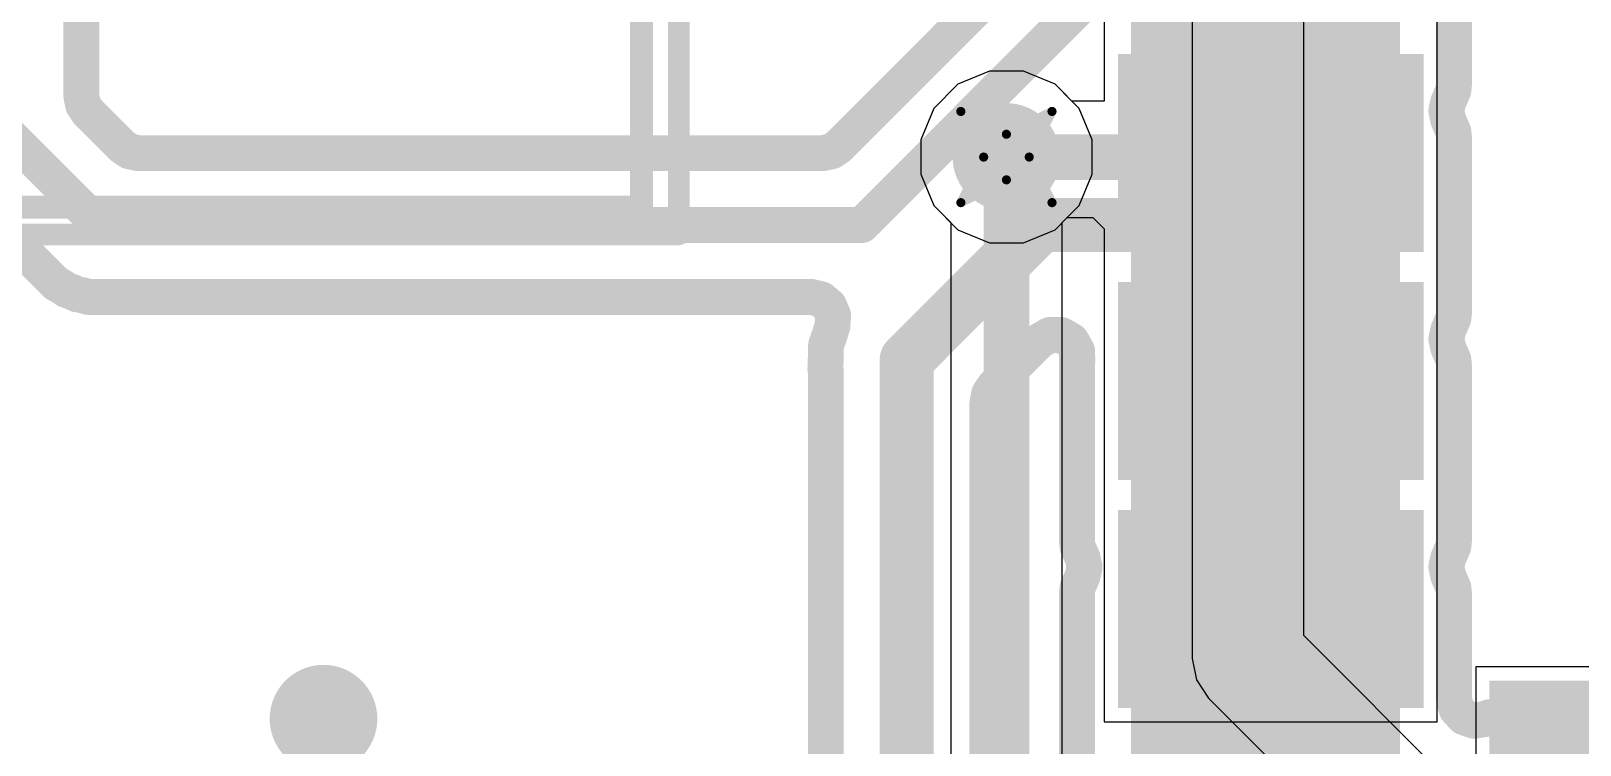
# Model space of a CAD drawing. Header units: inches. Extents: x 0 to 12.4, y -0.6 to 2.2.
# Drawn here: x 1.4329 to 1.7729, y 1.2351 to 1.3916 of the extents above; entities that cross this region are included whole.
import ezdxf

# ---------------------------------------------------------------- set-up
doc = ezdxf.new("R2010")
doc.units = ezdxf.units.IN
doc.header["$MEASUREMENT"] = 0
for name, color, linetype in [('Bottom Layer', 5, 'Continuous'), ('Dimension', 6, 'Continuous'), ('Drill Drawing', 1, 'Continuous'), ('Mechanical 4', 56, 'Continuous'), ('Top Layer', 1, 'Continuous'), ('Top Overlay', 2, 'Continuous'), ('Top Paste', 8, 'Continuous'), ('Top Solder', 216, 'Continuous'), ('Via Holes', 16, 'Continuous')]:
    doc.layers.add(name, color=color, linetype=linetype)

# ---------------------------------------------------------------- blocks, each defined once
blk = doc.blocks.new('41_SMD_UFL_M______17')
at = {"layer": 'Top Layer'}
for points in [[(-0.37401575, -0.18267715), (-0.31496065, -0.18267715), (-0.31496065, -0.21811025), (-0.37401575, -0.21811025)], [(-0.37401575, -0.23267715), (-0.31496065, -0.23267715), (-0.31496065, -0.26811025), (-0.37401575, -0.26811025)], [(-0.37401575, -0.28267715), (-0.31496065, -0.28267715), (-0.31496065, -0.31811025), (-0.37401575, -0.31811025)], [(-0.29251965, -0.37913385), (-0.29251965, -0.32007875), (-0.25708655, -0.32007875), (-0.25708655, -0.37913385)]]:
    blk.add_hatch(color=1, dxfattribs=at).paths.add_polyline_path(points)
at = {"layer": 'Top Paste'}
for points in [[(-0.37401575, -0.18267715), (-0.31496065, -0.18267715), (-0.31496065, -0.21811025), (-0.37401575, -0.21811025)], [(-0.37401575, -0.23267715), (-0.31496065, -0.23267715), (-0.31496065, -0.26811025), (-0.37401575, -0.26811025)], [(-0.37401575, -0.28267715), (-0.31496065, -0.28267715), (-0.31496065, -0.31811025), (-0.37401575, -0.31811025)], [(-0.29251965, -0.37913385), (-0.29251965, -0.32007875), (-0.25708655, -0.32007875), (-0.25708655, -0.37913385)]]:
    blk.add_hatch(color=8, dxfattribs=at).paths.add_polyline_path(points)
at = {"layer": 'Top Solder'}
for points in [[(-0.37801575, -0.17867715), (-0.31096065, -0.17867715), (-0.31096065, -0.22211025), (-0.37801575, -0.22211025)], [(-0.37801575, -0.22867715), (-0.31096065, -0.22867715), (-0.31096065, -0.27211025), (-0.37801575, -0.27211025)], [(-0.37801575, -0.27867715), (-0.31096065, -0.27867715), (-0.31096065, -0.32211025), (-0.37801575, -0.32211025)], [(-0.29651965, -0.38313385), (-0.29651965, -0.31607875), (-0.25308655, -0.31607875), (-0.25308655, -0.38313385)]]:
    blk.add_hatch(color=216, dxfattribs=at).paths.add_polyline_path(points)
at = {"layer": 'Top Overlay'}
blk.add_lwpolyline([(-0.3568425, -0.3600788, 0.005, 0.005, 0), (-0.3568425, -0.3280788, 0.005, 0.005, 0)], format="xyseb", dxfattribs=at)
blk.add_lwpolyline([(-0.3580925, -0.3280788, 0.0025, 0.0025, 1), (-0.3555925, -0.3280788, 0.0025, 0.0025, 1)], format="xyseb", close=True, dxfattribs=at)
blk = doc.blocks.new('RT1A221M0605_61')
at = {"layer": 'Top Overlay'}
for points in [[(0.1299213, -0.1299213, 0.005, 0.005, 0), (0.1299213, -0.0550787, 0.005, 0.005, 0)], [(-0.0770787, -0.1299213, 0.005, 0.005, 0), (0, -0.1299213, 0.005, 0.005, 0)], [(0, -0.1299213, 0.005, 0.005, 0), (0.1299213, -0.1299213, 0.005, 0.005, 0)]]:
    blk.add_lwpolyline(points, format="xyseb", dxfattribs=at)
for points in [[(-0.00125, -0.1299213, 0.0025, 0.0025, 1), (0.00125, -0.1299213, 0.0025, 0.0025, 1)], [(-0.00125, -0.1299213, 0.0025, 0.0025, 1), (0.00125, -0.1299213, 0.0025, 0.0025, 1)], [(0.1286713, -0.1299213, 0.0025, 0.0025, 1), (0.1311713, -0.1299213, 0.0025, 0.0025, 1)], [(0.1286713, -0.1299213, 0.0025, 0.0025, 1), (0.1311713, -0.1299213, 0.0025, 0.0025, 1)]]:
    blk.add_lwpolyline(points, format="xyseb", close=True, dxfattribs=at)

msp = doc.modelspace()

# ---------------------------------------------------------------- hatches: boundary and pattern name
at = {"layer": 'Bottom Layer'}
h = msp.add_hatch(color=5, dxfattribs=at)
edge = h.paths.add_edge_path()
edge.add_arc((1.647, 1.364), 0.011811, 0, 360)
at = {"layer": 'Dimension'}
for points in [[(1.67430525, 1.41680765), (1.73336035, 1.41680765), (1.73336035, 1.38137455), (1.67430525, 1.38137455)], [(1.67430525, 1.41680765), (1.73336035, 1.41680765), (1.73336035, 1.38137455), (1.67430525, 1.38137455)], [(1.67430525, 1.41680765), (1.73336035, 1.41680765), (1.73336035, 1.38137455), (1.67430525, 1.38137455)], [(1.67430525, 1.36680765), (1.73336035, 1.36680765), (1.73336035, 1.33137455), (1.67430525, 1.33137455)], [(1.67430525, 1.36680765), (1.73336035, 1.36680765), (1.73336035, 1.33137455), (1.67430525, 1.33137455)], [(1.67430525, 1.36680765), (1.73336035, 1.36680765), (1.73336035, 1.33137455), (1.67430525, 1.33137455)], [(1.67430525, 1.31680765), (1.73336035, 1.31680765), (1.73336035, 1.28137455), (1.67430525, 1.28137455)], [(1.67430525, 1.31680765), (1.73336035, 1.31680765), (1.73336035, 1.28137455), (1.67430525, 1.28137455)], [(1.67430525, 1.31680765), (1.73336035, 1.31680765), (1.73336035, 1.28137455), (1.67430525, 1.28137455)], [(1.67430525, 1.26680765), (1.73336035, 1.26680765), (1.73336035, 1.23137455), (1.67430525, 1.23137455)]]:
    msp.add_hatch(color=6, dxfattribs=at).paths.add_polyline_path(points)
h = msp.add_hatch(color=6, dxfattribs=at)
edge = h.paths.add_edge_path()
edge.add_arc((1.4971399, 1.2408234), 0.011811, 0, 360)
at = {"layer": 'Top Layer'}
h = msp.add_hatch(color=1, dxfattribs=at)
edge = h.paths.add_edge_path()
edge.add_arc((1.647, 1.364), 0.011811, 0, 360)
at = {"layer": 'Via Holes'}
h = msp.add_hatch(color=7, dxfattribs=at)
edge = h.paths.add_edge_path()
edge.add_arc((1.647, 1.364), 0.0059055, 0, 360)

# ---------------------------------------------------------------- linework, layer by layer
at = {"layer": 'Bottom Layer'}
for p, q in [((1.7122351, 1.259068), (1.7122351, 1.5159221)), ((1.6877649, 1.5108542), (1.6877649, 1.2540001)), ((1.6432583, 1.382811), (1.6363444, 1.3799472)), ((1.6507417, 1.382811), (1.6432583, 1.382811)), ((1.6576556, 1.3799472), (1.6507417, 1.382811)), ((1.6363444, 1.3799472), (1.6310528, 1.3746556)), ((1.6629472, 1.3746556), (1.6576556, 1.3799472)), ((1.6310528, 1.3746556), (1.628189, 1.3677417)), ((1.665811, 1.3677417), (1.6629472, 1.3746556)), ((1.628189, 1.3677417), (1.628189, 1.3602583)), ((1.665811, 1.3602583), (1.665811, 1.3677417)), ((1.628189, 1.3602583), (1.6310528, 1.3533444)), ((1.6629472, 1.3533444), (1.665811, 1.3602583)), ((1.6310528, 1.3533444), (1.6347649, 1.3496323)), ((1.6592351, 1.3496323), (1.6629472, 1.3533444)), ((1.6347649, 1.3496323), (1.6347649, 0.3180679)), ((1.6592351, 0.313), (1.6592351, 1.3496323)), ((1.747068, 1.2242351), (1.7122351, 1.259068)), ((1.6877649, 1.2540001), (1.6886962, 1.2493179)), ((1.6886962, 1.2493179), (1.6913485, 1.2453486)), ((1.6913485, 1.2453486), (1.7333486, 1.2033485))]:
    msp.add_line(p, q, dxfattribs=at)
for points in [[(1.7, 1.2540001, 0.01, 0.01, 0), (1.7, 1.5159221, 0.01, 0.01, 0)], [(1.647, 0.313, 0.01, 0.01, 0), (1.647, 1.364, 0.01, 0.01, 0)], [(1.7, 1.2540001, 0.01, 0.01, 0), (1.7420001, 1.212, 0.01, 0.01, 0)]]:
    msp.add_lwpolyline(points, format="xyseb", dxfattribs=at)
for points in [[(1.6445, 1.364, 0.005, 0.005, 1), (1.6495, 1.364, 0.005, 0.005, 1)], [(1.6975, 1.2540001, 0.005, 0.005, 1), (1.7025, 1.2540001, 0.005, 0.005, 1)], [(1.6975, 1.2540001, 0.005, 0.005, 1), (1.7025, 1.2540001, 0.005, 0.005, 1)]]:
    msp.add_lwpolyline(points, format="xyseb", close=True, dxfattribs=at)
at = {"layer": 'Dimension'}
for points in [[(1.44401, 1.3773295, 0.007874, 0.007874, 0), (1.44401, 1.4633892, 0.007874, 0.007874, 0)], [(1.7451911, 1.3796082, 0.007874, 0.007874, 0), (1.7451911, 1.4185739, 0.007874, 0.007874, 0)], [(1.6101488, 1.3662887, 0.007874, 0.007874, 0), (1.6549781, 1.411118, 0.007874, 0.007874, 0)], [(1.6152502, 1.3490911, 0.007874, 0.007874, 0), (1.6652502, 1.3990911, 0.007874, 0.007874, 0)], [(1.7450763, 1.378619, 0.007874, 0.007874, 0), (1.7451911, 1.3796082, 0.007874, 0.007874, 0)], [(1.44401, 1.3773295, 0.007874, 0.007874, 0), (1.4443816, 1.3754613, 0.007874, 0.007874, 0)], [(1.7439478, 1.376063, 0.007874, 0.007874, 0), (1.7440074, 1.3761982, 0.007874, 0.007874, 0)], [(1.7440074, 1.3761982, 0.007874, 0.007874, 0), (1.7450763, 1.378619, 0.007874, 0.007874, 0)], [(1.4443816, 1.3754613, 0.007874, 0.007874, 0), (1.4454399, 1.3738775, 0.007874, 0.007874, 0)], [(1.4454399, 1.3738775, 0.007874, 0.007874, 0), (1.4530287, 1.3662887, 0.007874, 0.007874, 0)], [(1.7435318, 1.3740911, 0.007874, 0.007874, 0), (1.7439478, 1.376063, 0.007874, 0.007874, 0)], [(1.7435318, 1.3740911, 0.007874, 0.007874, 0), (1.7439477, 1.3721193, 0.007874, 0.007874, 0)], [(1.7439477, 1.3721193, 0.007874, 0.007874, 0), (1.7450763, 1.3695632, 0.007874, 0.007874, 0)], [(1.7450763, 1.3695632, 0.007874, 0.007874, 0), (1.7451911, 1.3685739, 0.007874, 0.007874, 0)], [(1.4282423, 1.3687761, 0.007874, 0.007874, 0), (1.4479273, 1.3490911, 0.007874, 0.007874, 0)], [(1.4530287, 1.3662887, 0.007874, 0.007874, 0), (1.4546124, 1.3652304, 0.007874, 0.007874, 0)], [(1.608565, 1.3652304, 0.007874, 0.007874, 0), (1.6101488, 1.3662887, 0.007874, 0.007874, 0)], [(1.7451911, 1.3296082, 0.007874, 0.007874, 0), (1.7451911, 1.3685739, 0.007874, 0.007874, 0)], [(1.4546124, 1.3652304, 0.007874, 0.007874, 0), (1.4564807, 1.3648588, 0.007874, 0.007874, 0)], [(1.4564807, 1.3648588, 0.007874, 0.007874, 0), (1.6066968, 1.3648588, 0.007874, 0.007874, 0)], [(1.6066968, 1.3648588, 0.007874, 0.007874, 0), (1.608565, 1.3652304, 0.007874, 0.007874, 0)], [(1.4162154, 1.3585041, 0.007874, 0.007874, 0), (1.4376553, 1.3370642, 0.007874, 0.007874, 0)], [(1.4479273, 1.3490911, 0.007874, 0.007874, 0), (1.6152502, 1.3490911, 0.007874, 0.007874, 0)], [(1.6250927, 1.3195635, 0.011811, 0.011811, 0), (1.6546202, 1.3490911, 0.011811, 0.011811, 0)], [(1.6546202, 1.3490911, 0.011811, 0.011811, 0), (1.7038328, 1.3490911, 0.011811, 0.011811, 0)], [(1.4376553, 1.3370642, 0.007874, 0.007874, 0), (1.4376554, 1.3370641, 0.007874, 0.007874, 0)], [(1.4376554, 1.3370641, 0.007874, 0.007874, 0), (1.4385438, 1.3361757, 0.007874, 0.007874, 0)], [(1.4385438, 1.3361757, 0.007874, 0.007874, 0), (1.4388861, 1.3360013, 0.007874, 0.007874, 0)], [(1.4388861, 1.3360013, 0.007874, 0.007874, 0), (1.4393209, 1.3357798, 0.007874, 0.007874, 0)], [(1.4393209, 1.3357798, 0.007874, 0.007874, 0), (1.4399738, 1.3353797, 0.007874, 0.007874, 0)], [(1.4399738, 1.3353797, 0.007874, 0.007874, 0), (1.4406797, 1.3348669, 0.007874, 0.007874, 0)], [(1.4406797, 1.3348669, 0.007874, 0.007874, 0), (1.4415093, 1.3345973, 0.007874, 0.007874, 0)], [(1.4415093, 1.3345973, 0.007874, 0.007874, 0), (1.4422167, 1.3343043, 0.007874, 0.007874, 0)], [(1.4422167, 1.3343043, 0.007874, 0.007874, 0), (1.4429941, 1.3339082, 0.007874, 0.007874, 0)], [(1.4429941, 1.3339082, 0.007874, 0.007874, 0), (1.4438555, 1.3337718, 0.007874, 0.007874, 0)], [(1.4438555, 1.3337718, 0.007874, 0.007874, 0), (1.4446006, 1.3335929, 0.007874, 0.007874, 0)], [(1.4446006, 1.3335929, 0.007874, 0.007874, 0), (1.44543, 1.3333234, 0.007874, 0.007874, 0)], [(1.44543, 1.3333234, 0.007874, 0.007874, 0), (1.4466864, 1.3333234, 0.007874, 0.007874, 0)], [(1.4466864, 1.3333234, 0.007874, 0.007874, 0), (1.4504247, 1.3333234, 0.007874, 0.007874, 0)], [(1.4504247, 1.3333234, 0.007874, 0.007874, 0), (1.6041614, 1.3333234, 0.007874, 0.007874, 0)], [(1.6041614, 1.3333234, 0.007874, 0.007874, 0), (1.6063615, 1.3327995, 0.007874, 0.007874, 0)], [(1.6063615, 1.3327995, 0.007874, 0.007874, 0), (1.6080894, 1.3313404, 0.007874, 0.007874, 0)], [(1.6080894, 1.3313404, 0.007874, 0.007874, 0), (1.6089743, 1.3292592, 0.007874, 0.007874, 0)], [(1.6088264, 1.3270024, 0.007874, 0.007874, 0), (1.6089743, 1.3292592, 0.007874, 0.007874, 0)], [(1.7445142, 1.3273459, 0.007874, 0.007874, 0), (1.7450763, 1.328619, 0.007874, 0.007874, 0)], [(1.7450763, 1.328619, 0.007874, 0.007874, 0), (1.7451911, 1.3296082, 0.007874, 0.007874, 0)], [(1.6082118, 1.3250215, 0.007874, 0.007874, 0), (1.6082687, 1.3251947, 0.007874, 0.007874, 0)], [(1.6082687, 1.3251947, 0.007874, 0.007874, 0), (1.6088264, 1.3270024, 0.007874, 0.007874, 0)], [(1.7435318, 1.3240911, 0.007874, 0.007874, 0), (1.7439478, 1.326063, 0.007874, 0.007874, 0)], [(1.7439478, 1.326063, 0.007874, 0.007874, 0), (1.7445142, 1.3273459, 0.007874, 0.007874, 0)], [(1.6073565, 1.3222369, 0.007874, 0.007874, 0), (1.6074561, 1.3225602, 0.007874, 0.007874, 0)], [(1.6073565, 1.3218712, 0.007874, 0.007874, 0), (1.6073565, 1.3222369, 0.007874, 0.007874, 0)], [(1.6073565, 1.3199863, 0.007874, 0.007874, 0), (1.6073565, 1.3218712, 0.007874, 0.007874, 0)], [(1.6074561, 1.3225602, 0.007874, 0.007874, 0), (1.6074688, 1.3228982, 0.007874, 0.007874, 0)], [(1.6074688, 1.3228982, 0.007874, 0.007874, 0), (1.6077177, 1.3236094, 0.007874, 0.007874, 0)], [(1.6077177, 1.3236094, 0.007874, 0.007874, 0), (1.6082118, 1.3250215, 0.007874, 0.007874, 0)], [(1.6491859, 1.318574, 0.007874, 0.007874, 0), (1.6543246, 1.3237128, 0.007874, 0.007874, 0)], [(1.6543246, 1.3237128, 0.007874, 0.007874, 0), (1.6565167, 1.3249772, 0.007874, 0.007874, 0)], [(1.6565167, 1.3249772, 0.007874, 0.007874, 0), (1.6590472, 1.3249744, 0.007874, 0.007874, 0)], [(1.6590472, 1.3249744, 0.007874, 0.007874, 0), (1.6612364, 1.323705, 0.007874, 0.007874, 0)], [(1.6612364, 1.323705, 0.007874, 0.007874, 0), (1.6624959, 1.3215101, 0.007874, 0.007874, 0)], [(1.7435318, 1.3240911, 0.007874, 0.007874, 0), (1.7439477, 1.3221193, 0.007874, 0.007874, 0)], [(1.7439477, 1.3221193, 0.007874, 0.007874, 0), (1.7450763, 1.3195632, 0.007874, 0.007874, 0)], [(1.6072826, 1.3179211, 0.007874, 0.007874, 0), (1.607353, 1.3198037, 0.007874, 0.007874, 0)], [(1.607353, 1.3198037, 0.007874, 0.007874, 0), (1.6073565, 1.3199863, 0.007874, 0.007874, 0)], [(1.6250927, 1.1423982, 0.011811, 0.011811, 0), (1.6250927, 1.3195635, 0.011811, 0.011811, 0)], [(1.6442588, 1.3136468, 0.007874, 0.007874, 0), (1.6491859, 1.318574, 0.007874, 0.007874, 0)], [(1.6624746, 1.318574, 0.007874, 0.007874, 0), (1.6624907, 1.3187132, 0.007874, 0.007874, 0)], [(1.6624746, 1.3184333, 0.007874, 0.007874, 0), (1.6624746, 1.318574, 0.007874, 0.007874, 0)], [(1.6624746, 1.2797492, 0.007874, 0.007874, 0), (1.6624746, 1.3184333, 0.007874, 0.007874, 0)], [(1.6624894, 1.3195748, 0.007874, 0.007874, 0), (1.6624959, 1.3215101, 0.007874, 0.007874, 0)], [(1.6624894, 1.3195748, 0.007874, 0.007874, 0), (1.6625893, 1.3195632, 0.007874, 0.007874, 0)], [(1.6624907, 1.3187137, 0.007874, 0.007874, 0), (1.6625893, 1.3195632, 0.007874, 0.007874, 0)], [(1.6624907, 1.3187132, 0.007874, 0.007874, 0), (1.6624907, 1.3187137, 0.007874, 0.007874, 0)], [(1.7450763, 1.3195632, 0.007874, 0.007874, 0), (1.7451911, 1.3185739, 0.007874, 0.007874, 0)], [(1.7451911, 1.2796082, 0.007874, 0.007874, 0), (1.7451911, 1.3185739, 0.007874, 0.007874, 0)], [(1.6072689, 1.3175553, 0.007874, 0.007874, 0), (1.6072826, 1.3179209, 0.007874, 0.007874, 0)], [(1.6072689, 1.3175553, 0.007874, 0.007874, 0), (1.6073396, 1.3172914, 0.007874, 0.007874, 0)], [(1.6072826, 1.3179209, 0.007874, 0.007874, 0), (1.6072826, 1.3179211, 0.007874, 0.007874, 0)], [(1.6073396, 1.3172914, 0.007874, 0.007874, 0), (1.6073565, 1.316991, 0.007874, 0.007874, 0)], [(1.6073565, 1.1436683, 0.007874, 0.007874, 0), (1.6073565, 1.316991, 0.007874, 0.007874, 0)], [(1.6428289, 1.3101948, 0.007874, 0.007874, 0), (1.6432005, 1.312063, 0.007874, 0.007874, 0)], [(1.6432005, 1.312063, 0.007874, 0.007874, 0), (1.6442588, 1.3136468, 0.007874, 0.007874, 0)], [(1.6428289, 1.1517669, 0.007874, 0.007874, 0), (1.6428289, 1.3101948, 0.007874, 0.007874, 0)], [(1.6624746, 1.2797485, 0.007874, 0.007874, 0), (1.6624746, 1.2797492, 0.007874, 0.007874, 0)], [(1.6624746, 1.2796083, 0.007874, 0.007874, 0), (1.6624746, 1.2797485, 0.007874, 0.007874, 0)], [(1.6624746, 1.2796083, 0.007874, 0.007874, 0), (1.6624908, 1.2794686, 0.007874, 0.007874, 0)], [(1.6624908, 1.2794682, 0.007874, 0.007874, 0), (1.6624908, 1.2794686, 0.007874, 0.007874, 0)], [(1.6624908, 1.2794682, 0.007874, 0.007874, 0), (1.6625042, 1.2793525, 0.007874, 0.007874, 0)], [(1.6625042, 1.2793525, 0.007874, 0.007874, 0), (1.6625893, 1.278619, 0.007874, 0.007874, 0)], [(1.6625893, 1.278619, 0.007874, 0.007874, 0), (1.6627376, 1.2782832, 0.007874, 0.007874, 0)], [(1.6627376, 1.2782831, 0.007874, 0.007874, 0), (1.6627376, 1.2782832, 0.007874, 0.007874, 0)], [(1.6627376, 1.2782831, 0.007874, 0.007874, 0), (1.6637179, 1.276063, 0.007874, 0.007874, 0)], [(1.7439478, 1.276063, 0.007874, 0.007874, 0), (1.7450763, 1.278619, 0.007874, 0.007874, 0)], [(1.7450763, 1.278619, 0.007874, 0.007874, 0), (1.7451911, 1.2796082, 0.007874, 0.007874, 0)], [(1.6637179, 1.276063, 0.007874, 0.007874, 0), (1.6641339, 1.2740911, 0.007874, 0.007874, 0)], [(1.7435318, 1.2740911, 0.007874, 0.007874, 0), (1.7439478, 1.276063, 0.007874, 0.007874, 0)], [(1.6627376, 1.2698991, 0.007874, 0.007874, 0), (1.6637179, 1.2721192, 0.007874, 0.007874, 0)], [(1.6637179, 1.2721192, 0.007874, 0.007874, 0), (1.6641339, 1.2740911, 0.007874, 0.007874, 0)], [(1.7435318, 1.2740911, 0.007874, 0.007874, 0), (1.7439477, 1.2721193, 0.007874, 0.007874, 0)], [(1.7439477, 1.2721193, 0.007874, 0.007874, 0), (1.7450763, 1.2695632, 0.007874, 0.007874, 0)], [(1.6624746, 1.268574, 0.007874, 0.007874, 0), (1.6624907, 1.2687132, 0.007874, 0.007874, 0)], [(1.6624746, 1.2684333, 0.007874, 0.007874, 0), (1.6624746, 1.268574, 0.007874, 0.007874, 0)], [(1.6624746, 1.2297492, 0.007874, 0.007874, 0), (1.6624746, 1.2684333, 0.007874, 0.007874, 0)], [(1.6624907, 1.2687137, 0.007874, 0.007874, 0), (1.662547, 1.2691985, 0.007874, 0.007874, 0)], [(1.6624907, 1.2687132, 0.007874, 0.007874, 0), (1.6624907, 1.2687137, 0.007874, 0.007874, 0)], [(1.662547, 1.2691985, 0.007874, 0.007874, 0), (1.6625893, 1.2695632, 0.007874, 0.007874, 0)], [(1.6625893, 1.2695632, 0.007874, 0.007874, 0), (1.6627375, 1.2698988, 0.007874, 0.007874, 0)], [(1.6627375, 1.2698988, 0.007874, 0.007874, 0), (1.6627376, 1.2698991, 0.007874, 0.007874, 0)], [(1.7450763, 1.2695632, 0.007874, 0.007874, 0), (1.7451911, 1.2685739, 0.007874, 0.007874, 0)], [(1.7451911, 1.2684333, 0.007874, 0.007874, 0), (1.7451911, 1.2685739, 0.007874, 0.007874, 0)], [(1.7451911, 1.2684331, 0.007874, 0.007874, 0), (1.7451911, 1.2684333, 0.007874, 0.007874, 0)], [(1.7451911, 1.2452329, 0.007874, 0.007874, 0), (1.7451911, 1.2684331, 0.007874, 0.007874, 0)], [(1.7451911, 1.2452329, 0.007874, 0.007874, 0), (1.7457809, 1.2429068, 0.007874, 0.007874, 0)], [(1.7457809, 1.2429068, 0.007874, 0.007874, 0), (1.7474078, 1.2411427, 0.007874, 0.007874, 0)], [(1.7474078, 1.2411427, 0.007874, 0.007874, 0), (1.7496787, 1.240367, 0.007874, 0.007874, 0)], [(1.7496787, 1.240367, 0.007874, 0.007874, 0), (1.7520448, 1.240767, 0.007874, 0.007874, 0)], [(1.7520448, 1.240767, 0.007874, 0.007874, 0), (1.752513, 1.2409737, 0.007874, 0.007874, 0)], [(1.752513, 1.2409737, 0.007874, 0.007874, 0), (1.7525131, 1.2409738, 0.007874, 0.007874, 0)], [(1.7525131, 1.2409738, 0.007874, 0.007874, 0), (1.7528489, 1.241122, 0.007874, 0.007874, 0)], [(1.7528489, 1.241122, 0.007874, 0.007874, 0), (1.7532137, 1.2411643, 0.007874, 0.007874, 0)], [(1.7532137, 1.2411643, 0.007874, 0.007874, 0), (1.7532138, 1.2411643, 0.007874, 0.007874, 0)], [(1.7532138, 1.2411643, 0.007874, 0.007874, 0), (1.7536981, 1.2412205, 0.007874, 0.007874, 0)], [(1.7536981, 1.2412205, 0.007874, 0.007874, 0), (1.7536985, 1.2412206, 0.007874, 0.007874, 0)], [(1.7536985, 1.2412206, 0.007874, 0.007874, 0), (1.7538382, 1.2412367, 0.007874, 0.007874, 0)], [(1.7538382, 1.2412367, 0.007874, 0.007874, 0), (1.7539783, 1.2412368, 0.007874, 0.007874, 0)], [(1.7539783, 1.2412368, 0.007874, 0.007874, 0), (1.7539791, 1.2412368, 0.007874, 0.007874, 0)], [(1.7539791, 1.2412368, 0.007874, 0.007874, 0), (1.7926631, 1.2412368, 0.007874, 0.007874, 0)]]:
    msp.add_lwpolyline(points, format="xyseb", dxfattribs=at)
for points in [[(1.7432226, 1.3796082, 0.003937, 0.003937, 1), (1.7471596, 1.3796082, 0.003937, 0.003937, 1)], [(1.7432226, 1.3796082, 0.003937, 0.003937, 1), (1.7471596, 1.3796082, 0.003937, 0.003937, 1)], [(1.4420415, 1.3773295, 0.003937, 0.003937, 1), (1.4459785, 1.3773295, 0.003937, 0.003937, 1)], [(1.4420415, 1.3773295, 0.003937, 0.003937, 1), (1.4459785, 1.3773295, 0.003937, 0.003937, 1)], [(1.7420389, 1.3761982, 0.003937, 0.003937, 1), (1.7459759, 1.3761982, 0.003937, 0.003937, 1)], [(1.7420389, 1.3761982, 0.003937, 0.003937, 1), (1.7459759, 1.3761982, 0.003937, 0.003937, 1)], [(1.7431078, 1.378619, 0.003937, 0.003937, 1), (1.7470448, 1.378619, 0.003937, 0.003937, 1)], [(1.7431078, 1.378619, 0.003937, 0.003937, 1), (1.7470448, 1.378619, 0.003937, 0.003937, 1)], [(1.4424131, 1.3754613, 0.003937, 0.003937, 1), (1.4463501, 1.3754613, 0.003937, 0.003937, 1)], [(1.4424131, 1.3754613, 0.003937, 0.003937, 1), (1.4463501, 1.3754613, 0.003937, 0.003937, 1)], [(1.4434714, 1.3738775, 0.003937, 0.003937, 1), (1.4474084, 1.3738775, 0.003937, 0.003937, 1)], [(1.4434714, 1.3738775, 0.003937, 0.003937, 1), (1.4474084, 1.3738775, 0.003937, 0.003937, 1)], [(1.7415633, 1.3740911, 0.003937, 0.003937, 1), (1.7455003, 1.3740911, 0.003937, 0.003937, 1)], [(1.7415633, 1.3740911, 0.003937, 0.003937, 1), (1.7455003, 1.3740911, 0.003937, 0.003937, 1)], [(1.7419793, 1.376063, 0.003937, 0.003937, 1), (1.7459163, 1.376063, 0.003937, 0.003937, 1)], [(1.7419793, 1.376063, 0.003937, 0.003937, 1), (1.7459163, 1.376063, 0.003937, 0.003937, 1)], [(1.7419792, 1.3721193, 0.003937, 0.003937, 1), (1.7459162, 1.3721193, 0.003937, 0.003937, 1)], [(1.7419792, 1.3721193, 0.003937, 0.003937, 1), (1.7459162, 1.3721193, 0.003937, 0.003937, 1)], [(1.7431078, 1.3695632, 0.003937, 0.003937, 1), (1.7470448, 1.3695632, 0.003937, 0.003937, 1)], [(1.7431078, 1.3695632, 0.003937, 0.003937, 1), (1.7470448, 1.3695632, 0.003937, 0.003937, 1)], [(1.4510602, 1.3662887, 0.003937, 0.003937, 1), (1.4549972, 1.3662887, 0.003937, 0.003937, 1)], [(1.4510602, 1.3662887, 0.003937, 0.003937, 1), (1.4549972, 1.3662887, 0.003937, 0.003937, 1)], [(1.6081803, 1.3662887, 0.003937, 0.003937, 1), (1.6121173, 1.3662887, 0.003937, 0.003937, 1)], [(1.6081803, 1.3662887, 0.003937, 0.003937, 1), (1.6121173, 1.3662887, 0.003937, 0.003937, 1)], [(1.7432226, 1.3685739, 0.003937, 0.003937, 1), (1.7471596, 1.3685739, 0.003937, 0.003937, 1)], [(1.7432226, 1.3685739, 0.003937, 0.003937, 1), (1.7471596, 1.3685739, 0.003937, 0.003937, 1)], [(1.4526439, 1.3652304, 0.003937, 0.003937, 1), (1.4565809, 1.3652304, 0.003937, 0.003937, 1)], [(1.4526439, 1.3652304, 0.003937, 0.003937, 1), (1.4565809, 1.3652304, 0.003937, 0.003937, 1)], [(1.4545122, 1.3648588, 0.003937, 0.003937, 1), (1.4584492, 1.3648588, 0.003937, 0.003937, 1)], [(1.4545122, 1.3648588, 0.003937, 0.003937, 1), (1.4584492, 1.3648588, 0.003937, 0.003937, 1)], [(1.6047283, 1.3648588, 0.003937, 0.003937, 1), (1.6086653, 1.3648588, 0.003937, 0.003937, 1)], [(1.6047283, 1.3648588, 0.003937, 0.003937, 1), (1.6086653, 1.3648588, 0.003937, 0.003937, 1)], [(1.6065965, 1.3652304, 0.003937, 0.003937, 1), (1.6105335, 1.3652304, 0.003937, 0.003937, 1)], [(1.6065965, 1.3652304, 0.003937, 0.003937, 1), (1.6105335, 1.3652304, 0.003937, 0.003937, 1)], [(1.4459588, 1.3490911, 0.003937, 0.003937, 1), (1.4498958, 1.3490911, 0.003937, 0.003937, 1)], [(1.4459588, 1.3490911, 0.003937, 0.003937, 1), (1.4498958, 1.3490911, 0.003937, 0.003937, 1)], [(1.6132817, 1.3490911, 0.003937, 0.003937, 1), (1.6172187, 1.3490911, 0.003937, 0.003937, 1)], [(1.6132817, 1.3490911, 0.003937, 0.003937, 1), (1.6172187, 1.3490911, 0.003937, 0.003937, 1)], [(1.6516675, 1.3490911, 0.0059055, 0.0059055, 1), (1.6575729, 1.3490911, 0.0059055, 0.0059055, 1)], [(1.6516675, 1.3490911, 0.0059055, 0.0059055, 1), (1.6575729, 1.3490911, 0.0059055, 0.0059055, 1)], [(1.7008801, 1.3490911, 0.0059055, 0.0059055, 1), (1.7067855, 1.3490911, 0.0059055, 0.0059055, 1)], [(1.4356868, 1.3370642, 0.003937, 0.003937, 1), (1.4396238, 1.3370642, 0.003937, 0.003937, 1)], [(1.4356868, 1.3370642, 0.003937, 0.003937, 1), (1.4396238, 1.3370642, 0.003937, 0.003937, 1)], [(1.4356869, 1.3370641, 0.003937, 0.003937, 1), (1.4396239, 1.3370641, 0.003937, 0.003937, 1)], [(1.4356869, 1.3370641, 0.003937, 0.003937, 1), (1.4396239, 1.3370641, 0.003937, 0.003937, 1)], [(1.4365753, 1.3361757, 0.003937, 0.003937, 1), (1.4405123, 1.3361757, 0.003937, 0.003937, 1)], [(1.4365753, 1.3361757, 0.003937, 0.003937, 1), (1.4405123, 1.3361757, 0.003937, 0.003937, 1)], [(1.4369176, 1.3360013, 0.003937, 0.003937, 1), (1.4408546, 1.3360013, 0.003937, 0.003937, 1)], [(1.4369176, 1.3360013, 0.003937, 0.003937, 1), (1.4408546, 1.3360013, 0.003937, 0.003937, 1)], [(1.4373524, 1.3357798, 0.003937, 0.003937, 1), (1.4412894, 1.3357798, 0.003937, 0.003937, 1)], [(1.4373524, 1.3357798, 0.003937, 0.003937, 1), (1.4412894, 1.3357798, 0.003937, 0.003937, 1)], [(1.4380053, 1.3353797, 0.003937, 0.003937, 1), (1.4419423, 1.3353797, 0.003937, 0.003937, 1)], [(1.4380053, 1.3353797, 0.003937, 0.003937, 1), (1.4419423, 1.3353797, 0.003937, 0.003937, 1)], [(1.4387112, 1.3348669, 0.003937, 0.003937, 1), (1.4426482, 1.3348669, 0.003937, 0.003937, 1)], [(1.4387112, 1.3348669, 0.003937, 0.003937, 1), (1.4426482, 1.3348669, 0.003937, 0.003937, 1)], [(1.4395408, 1.3345973, 0.003937, 0.003937, 1), (1.4434778, 1.3345973, 0.003937, 0.003937, 1)], [(1.4395408, 1.3345973, 0.003937, 0.003937, 1), (1.4434778, 1.3345973, 0.003937, 0.003937, 1)], [(1.4402482, 1.3343043, 0.003937, 0.003937, 1), (1.4441852, 1.3343043, 0.003937, 0.003937, 1)], [(1.4402482, 1.3343043, 0.003937, 0.003937, 1), (1.4441852, 1.3343043, 0.003937, 0.003937, 1)], [(1.4410256, 1.3339082, 0.003937, 0.003937, 1), (1.4449626, 1.3339082, 0.003937, 0.003937, 1)], [(1.4410256, 1.3339082, 0.003937, 0.003937, 1), (1.4449626, 1.3339082, 0.003937, 0.003937, 1)], [(1.441887, 1.3337718, 0.003937, 0.003937, 1), (1.445824, 1.3337718, 0.003937, 0.003937, 1)], [(1.441887, 1.3337718, 0.003937, 0.003937, 1), (1.445824, 1.3337718, 0.003937, 0.003937, 1)], [(1.4426321, 1.3335929, 0.003937, 0.003937, 1), (1.4465691, 1.3335929, 0.003937, 0.003937, 1)], [(1.4426321, 1.3335929, 0.003937, 0.003937, 1), (1.4465691, 1.3335929, 0.003937, 0.003937, 1)], [(1.4434615, 1.3333234, 0.003937, 0.003937, 1), (1.4473985, 1.3333234, 0.003937, 0.003937, 1)], [(1.4434615, 1.3333234, 0.003937, 0.003937, 1), (1.4473985, 1.3333234, 0.003937, 0.003937, 1)], [(1.4447179, 1.3333234, 0.003937, 0.003937, 1), (1.4486549, 1.3333234, 0.003937, 0.003937, 1)], [(1.4447179, 1.3333234, 0.003937, 0.003937, 1), (1.4486549, 1.3333234, 0.003937, 0.003937, 1)], [(1.4484562, 1.3333234, 0.003937, 0.003937, 1), (1.4523932, 1.3333234, 0.003937, 0.003937, 1)], [(1.4484562, 1.3333234, 0.003937, 0.003937, 1), (1.4523932, 1.3333234, 0.003937, 0.003937, 1)], [(1.6021929, 1.3333234, 0.003937, 0.003937, 1), (1.6061299, 1.3333234, 0.003937, 0.003937, 1)], [(1.6021929, 1.3333234, 0.003937, 0.003937, 1), (1.6061299, 1.3333234, 0.003937, 0.003937, 1)], [(1.604393, 1.3327995, 0.003937, 0.003937, 1), (1.60833, 1.3327995, 0.003937, 0.003937, 1)], [(1.604393, 1.3327995, 0.003937, 0.003937, 1), (1.60833, 1.3327995, 0.003937, 0.003937, 1)], [(1.6061209, 1.3313404, 0.003937, 0.003937, 1), (1.6100579, 1.3313404, 0.003937, 0.003937, 1)], [(1.6061209, 1.3313404, 0.003937, 0.003937, 1), (1.6100579, 1.3313404, 0.003937, 0.003937, 1)], [(1.6070058, 1.3292592, 0.003937, 0.003937, 1), (1.6109428, 1.3292592, 0.003937, 0.003937, 1)], [(1.6070058, 1.3292592, 0.003937, 0.003937, 1), (1.6109428, 1.3292592, 0.003937, 0.003937, 1)], [(1.7431078, 1.328619, 0.003937, 0.003937, 1), (1.7470448, 1.328619, 0.003937, 0.003937, 1)], [(1.7431078, 1.328619, 0.003937, 0.003937, 1), (1.7470448, 1.328619, 0.003937, 0.003937, 1)], [(1.7432226, 1.3296082, 0.003937, 0.003937, 1), (1.7471596, 1.3296082, 0.003937, 0.003937, 1)], [(1.7432226, 1.3296082, 0.003937, 0.003937, 1), (1.7471596, 1.3296082, 0.003937, 0.003937, 1)], [(1.6063002, 1.3251947, 0.003937, 0.003937, 1), (1.6102372, 1.3251947, 0.003937, 0.003937, 1)], [(1.6063002, 1.3251947, 0.003937, 0.003937, 1), (1.6102372, 1.3251947, 0.003937, 0.003937, 1)], [(1.6068579, 1.3270024, 0.003937, 0.003937, 1), (1.6107949, 1.3270024, 0.003937, 0.003937, 1)], [(1.6068579, 1.3270024, 0.003937, 0.003937, 1), (1.6107949, 1.3270024, 0.003937, 0.003937, 1)], [(1.7419793, 1.326063, 0.003937, 0.003937, 1), (1.7459163, 1.326063, 0.003937, 0.003937, 1)], [(1.7419793, 1.326063, 0.003937, 0.003937, 1), (1.7459163, 1.326063, 0.003937, 0.003937, 1)], [(1.7425457, 1.3273459, 0.003937, 0.003937, 1), (1.7464827, 1.3273459, 0.003937, 0.003937, 1)], [(1.7425457, 1.3273459, 0.003937, 0.003937, 1), (1.7464827, 1.3273459, 0.003937, 0.003937, 1)], [(1.605388, 1.3222369, 0.003937, 0.003937, 1), (1.609325, 1.3222369, 0.003937, 0.003937, 1)], [(1.605388, 1.3222369, 0.003937, 0.003937, 1), (1.609325, 1.3222369, 0.003937, 0.003937, 1)], [(1.605388, 1.3218712, 0.003937, 0.003937, 1), (1.609325, 1.3218712, 0.003937, 0.003937, 1)], [(1.605388, 1.3218712, 0.003937, 0.003937, 1), (1.609325, 1.3218712, 0.003937, 0.003937, 1)], [(1.6054876, 1.3225602, 0.003937, 0.003937, 1), (1.6094246, 1.3225602, 0.003937, 0.003937, 1)], [(1.6054876, 1.3225602, 0.003937, 0.003937, 1), (1.6094246, 1.3225602, 0.003937, 0.003937, 1)], [(1.6055003, 1.3228982, 0.003937, 0.003937, 1), (1.6094373, 1.3228982, 0.003937, 0.003937, 1)], [(1.6055003, 1.3228982, 0.003937, 0.003937, 1), (1.6094373, 1.3228982, 0.003937, 0.003937, 1)], [(1.6057492, 1.3236094, 0.003937, 0.003937, 1), (1.6096862, 1.3236094, 0.003937, 0.003937, 1)], [(1.6057492, 1.3236094, 0.003937, 0.003937, 1), (1.6096862, 1.3236094, 0.003937, 0.003937, 1)], [(1.6062433, 1.3250215, 0.003937, 0.003937, 1), (1.6101803, 1.3250215, 0.003937, 0.003937, 1)], [(1.6062433, 1.3250215, 0.003937, 0.003937, 1), (1.6101803, 1.3250215, 0.003937, 0.003937, 1)], [(1.6523561, 1.3237128, 0.003937, 0.003937, 1), (1.6562931, 1.3237128, 0.003937, 0.003937, 1)], [(1.6523561, 1.3237128, 0.003937, 0.003937, 1), (1.6562931, 1.3237128, 0.003937, 0.003937, 1)], [(1.6545482, 1.3249772, 0.003937, 0.003937, 1), (1.6584852, 1.3249772, 0.003937, 0.003937, 1)], [(1.6545482, 1.3249772, 0.003937, 0.003937, 1), (1.6584852, 1.3249772, 0.003937, 0.003937, 1)], [(1.6570787, 1.3249744, 0.003937, 0.003937, 1), (1.6610157, 1.3249744, 0.003937, 0.003937, 1)], [(1.6570787, 1.3249744, 0.003937, 0.003937, 1), (1.6610157, 1.3249744, 0.003937, 0.003937, 1)], [(1.6592679, 1.323705, 0.003937, 0.003937, 1), (1.6632049, 1.323705, 0.003937, 0.003937, 1)], [(1.6592679, 1.323705, 0.003937, 0.003937, 1), (1.6632049, 1.323705, 0.003937, 0.003937, 1)], [(1.7415633, 1.3240911, 0.003937, 0.003937, 1), (1.7455003, 1.3240911, 0.003937, 0.003937, 1)], [(1.7415633, 1.3240911, 0.003937, 0.003937, 1), (1.7455003, 1.3240911, 0.003937, 0.003937, 1)], [(1.7419792, 1.3221193, 0.003937, 0.003937, 1), (1.7459162, 1.3221193, 0.003937, 0.003937, 1)], [(1.7419792, 1.3221193, 0.003937, 0.003937, 1), (1.7459162, 1.3221193, 0.003937, 0.003937, 1)], [(1.6053845, 1.3198037, 0.003937, 0.003937, 1), (1.6093215, 1.3198037, 0.003937, 0.003937, 1)], [(1.6053845, 1.3198037, 0.003937, 0.003937, 1), (1.6093215, 1.3198037, 0.003937, 0.003937, 1)], [(1.605388, 1.3199863, 0.003937, 0.003937, 1), (1.609325, 1.3199863, 0.003937, 0.003937, 1)], [(1.605388, 1.3199863, 0.003937, 0.003937, 1), (1.609325, 1.3199863, 0.003937, 0.003937, 1)], [(1.62214, 1.3195635, 0.0059055, 0.0059055, 1), (1.6280454, 1.3195635, 0.0059055, 0.0059055, 1)], [(1.62214, 1.3195635, 0.0059055, 0.0059055, 1), (1.6280454, 1.3195635, 0.0059055, 0.0059055, 1)], [(1.6472174, 1.318574, 0.003937, 0.003937, 1), (1.6511544, 1.318574, 0.003937, 0.003937, 1)], [(1.6472174, 1.318574, 0.003937, 0.003937, 1), (1.6511544, 1.318574, 0.003937, 0.003937, 1)], [(1.6605061, 1.318574, 0.003937, 0.003937, 1), (1.6644431, 1.318574, 0.003937, 0.003937, 1)], [(1.6605061, 1.318574, 0.003937, 0.003937, 1), (1.6644431, 1.318574, 0.003937, 0.003937, 1)], [(1.6605061, 1.3184333, 0.003937, 0.003937, 1), (1.6644431, 1.3184333, 0.003937, 0.003937, 1)], [(1.6605061, 1.3184333, 0.003937, 0.003937, 1), (1.6644431, 1.3184333, 0.003937, 0.003937, 1)], [(1.6605209, 1.3195748, 0.003937, 0.003937, 1), (1.6644579, 1.3195748, 0.003937, 0.003937, 1)], [(1.6605209, 1.3195748, 0.003937, 0.003937, 1), (1.6644579, 1.3195748, 0.003937, 0.003937, 1)], [(1.6605222, 1.3187137, 0.003937, 0.003937, 1), (1.6644592, 1.3187137, 0.003937, 0.003937, 1)], [(1.6605222, 1.3187137, 0.003937, 0.003937, 1), (1.6644592, 1.3187137, 0.003937, 0.003937, 1)], [(1.6605222, 1.3187132, 0.003937, 0.003937, 1), (1.6644592, 1.3187132, 0.003937, 0.003937, 1)], [(1.6605222, 1.3187132, 0.003937, 0.003937, 1), (1.6644592, 1.3187132, 0.003937, 0.003937, 1)], [(1.6605274, 1.3215101, 0.003937, 0.003937, 1), (1.6644644, 1.3215101, 0.003937, 0.003937, 1)], [(1.6605274, 1.3215101, 0.003937, 0.003937, 1), (1.6644644, 1.3215101, 0.003937, 0.003937, 1)], [(1.6606208, 1.3195632, 0.003937, 0.003937, 1), (1.6645578, 1.3195632, 0.003937, 0.003937, 1)], [(1.6606208, 1.3195632, 0.003937, 0.003937, 1), (1.6645578, 1.3195632, 0.003937, 0.003937, 1)], [(1.7431078, 1.3195632, 0.003937, 0.003937, 1), (1.7470448, 1.3195632, 0.003937, 0.003937, 1)], [(1.7431078, 1.3195632, 0.003937, 0.003937, 1), (1.7470448, 1.3195632, 0.003937, 0.003937, 1)], [(1.7432226, 1.3185739, 0.003937, 0.003937, 1), (1.7471596, 1.3185739, 0.003937, 0.003937, 1)], [(1.7432226, 1.3185739, 0.003937, 0.003937, 1), (1.7471596, 1.3185739, 0.003937, 0.003937, 1)], [(1.6053004, 1.3175553, 0.003937, 0.003937, 1), (1.6092374, 1.3175553, 0.003937, 0.003937, 1)], [(1.6053004, 1.3175553, 0.003937, 0.003937, 1), (1.6092374, 1.3175553, 0.003937, 0.003937, 1)], [(1.6053141, 1.3179211, 0.003937, 0.003937, 1), (1.6092511, 1.3179211, 0.003937, 0.003937, 1)], [(1.6053141, 1.3179211, 0.003937, 0.003937, 1), (1.6092511, 1.3179211, 0.003937, 0.003937, 1)], [(1.6053141, 1.3179209, 0.003937, 0.003937, 1), (1.6092511, 1.3179209, 0.003937, 0.003937, 1)], [(1.6053141, 1.3179209, 0.003937, 0.003937, 1), (1.6092511, 1.3179209, 0.003937, 0.003937, 1)], [(1.6053711, 1.3172914, 0.003937, 0.003937, 1), (1.6093081, 1.3172914, 0.003937, 0.003937, 1)], [(1.6053711, 1.3172914, 0.003937, 0.003937, 1), (1.6093081, 1.3172914, 0.003937, 0.003937, 1)], [(1.605388, 1.316991, 0.003937, 0.003937, 1), (1.609325, 1.316991, 0.003937, 0.003937, 1)], [(1.605388, 1.316991, 0.003937, 0.003937, 1), (1.609325, 1.316991, 0.003937, 0.003937, 1)], [(1.641232, 1.312063, 0.003937, 0.003937, 1), (1.645169, 1.312063, 0.003937, 0.003937, 1)], [(1.641232, 1.312063, 0.003937, 0.003937, 1), (1.645169, 1.312063, 0.003937, 0.003937, 1)], [(1.6422903, 1.3136468, 0.003937, 0.003937, 1), (1.6462273, 1.3136468, 0.003937, 0.003937, 1)], [(1.6422903, 1.3136468, 0.003937, 0.003937, 1), (1.6462273, 1.3136468, 0.003937, 0.003937, 1)], [(1.6408604, 1.3101948, 0.003937, 0.003937, 1), (1.6447974, 1.3101948, 0.003937, 0.003937, 1)], [(1.6408604, 1.3101948, 0.003937, 0.003937, 1), (1.6447974, 1.3101948, 0.003937, 0.003937, 1)], [(1.6605061, 1.2797492, 0.003937, 0.003937, 1), (1.6644431, 1.2797492, 0.003937, 0.003937, 1)], [(1.6605061, 1.2797492, 0.003937, 0.003937, 1), (1.6644431, 1.2797492, 0.003937, 0.003937, 1)], [(1.6605061, 1.2797485, 0.003937, 0.003937, 1), (1.6644431, 1.2797485, 0.003937, 0.003937, 1)], [(1.6605061, 1.2797485, 0.003937, 0.003937, 1), (1.6644431, 1.2797485, 0.003937, 0.003937, 1)], [(1.6605061, 1.2796083, 0.003937, 0.003937, 1), (1.6644431, 1.2796083, 0.003937, 0.003937, 1)], [(1.6605061, 1.2796083, 0.003937, 0.003937, 1), (1.6644431, 1.2796083, 0.003937, 0.003937, 1)], [(1.6605223, 1.2794686, 0.003937, 0.003937, 1), (1.6644593, 1.2794686, 0.003937, 0.003937, 1)], [(1.6605223, 1.2794686, 0.003937, 0.003937, 1), (1.6644593, 1.2794686, 0.003937, 0.003937, 1)], [(1.6605223, 1.2794682, 0.003937, 0.003937, 1), (1.6644593, 1.2794682, 0.003937, 0.003937, 1)], [(1.6605223, 1.2794682, 0.003937, 0.003937, 1), (1.6644593, 1.2794682, 0.003937, 0.003937, 1)], [(1.6605357, 1.2793525, 0.003937, 0.003937, 1), (1.6644727, 1.2793525, 0.003937, 0.003937, 1)], [(1.6605357, 1.2793525, 0.003937, 0.003937, 1), (1.6644727, 1.2793525, 0.003937, 0.003937, 1)], [(1.6606208, 1.278619, 0.003937, 0.003937, 1), (1.6645578, 1.278619, 0.003937, 0.003937, 1)], [(1.6606208, 1.278619, 0.003937, 0.003937, 1), (1.6645578, 1.278619, 0.003937, 0.003937, 1)], [(1.6607691, 1.2782832, 0.003937, 0.003937, 1), (1.6647061, 1.2782832, 0.003937, 0.003937, 1)], [(1.6607691, 1.2782832, 0.003937, 0.003937, 1), (1.6647061, 1.2782832, 0.003937, 0.003937, 1)], [(1.6607691, 1.2782831, 0.003937, 0.003937, 1), (1.6647061, 1.2782831, 0.003937, 0.003937, 1)], [(1.6607691, 1.2782831, 0.003937, 0.003937, 1), (1.6647061, 1.2782831, 0.003937, 0.003937, 1)], [(1.7431078, 1.278619, 0.003937, 0.003937, 1), (1.7470448, 1.278619, 0.003937, 0.003937, 1)], [(1.7431078, 1.278619, 0.003937, 0.003937, 1), (1.7470448, 1.278619, 0.003937, 0.003937, 1)], [(1.7432226, 1.2796082, 0.003937, 0.003937, 1), (1.7471596, 1.2796082, 0.003937, 0.003937, 1)], [(1.7432226, 1.2796082, 0.003937, 0.003937, 1), (1.7471596, 1.2796082, 0.003937, 0.003937, 1)], [(1.6617494, 1.276063, 0.003937, 0.003937, 1), (1.6656864, 1.276063, 0.003937, 0.003937, 1)], [(1.6617494, 1.276063, 0.003937, 0.003937, 1), (1.6656864, 1.276063, 0.003937, 0.003937, 1)], [(1.7419793, 1.276063, 0.003937, 0.003937, 1), (1.7459163, 1.276063, 0.003937, 0.003937, 1)], [(1.7419793, 1.276063, 0.003937, 0.003937, 1), (1.7459163, 1.276063, 0.003937, 0.003937, 1)], [(1.6617494, 1.2721192, 0.003937, 0.003937, 1), (1.6656864, 1.2721192, 0.003937, 0.003937, 1)], [(1.6617494, 1.2721192, 0.003937, 0.003937, 1), (1.6656864, 1.2721192, 0.003937, 0.003937, 1)], [(1.6621654, 1.2740911, 0.003937, 0.003937, 1), (1.6661024, 1.2740911, 0.003937, 0.003937, 1)], [(1.6621654, 1.2740911, 0.003937, 0.003937, 1), (1.6661024, 1.2740911, 0.003937, 0.003937, 1)], [(1.7415633, 1.2740911, 0.003937, 0.003937, 1), (1.7455003, 1.2740911, 0.003937, 0.003937, 1)], [(1.7415633, 1.2740911, 0.003937, 0.003937, 1), (1.7455003, 1.2740911, 0.003937, 0.003937, 1)], [(1.7419792, 1.2721193, 0.003937, 0.003937, 1), (1.7459162, 1.2721193, 0.003937, 0.003937, 1)], [(1.7419792, 1.2721193, 0.003937, 0.003937, 1), (1.7459162, 1.2721193, 0.003937, 0.003937, 1)], [(1.6605061, 1.268574, 0.003937, 0.003937, 1), (1.6644431, 1.268574, 0.003937, 0.003937, 1)], [(1.6605061, 1.268574, 0.003937, 0.003937, 1), (1.6644431, 1.268574, 0.003937, 0.003937, 1)], [(1.6605061, 1.2684333, 0.003937, 0.003937, 1), (1.6644431, 1.2684333, 0.003937, 0.003937, 1)], [(1.6605061, 1.2684333, 0.003937, 0.003937, 1), (1.6644431, 1.2684333, 0.003937, 0.003937, 1)], [(1.6605222, 1.2687137, 0.003937, 0.003937, 1), (1.6644592, 1.2687137, 0.003937, 0.003937, 1)], [(1.6605222, 1.2687137, 0.003937, 0.003937, 1), (1.6644592, 1.2687137, 0.003937, 0.003937, 1)], [(1.6605222, 1.2687132, 0.003937, 0.003937, 1), (1.6644592, 1.2687132, 0.003937, 0.003937, 1)], [(1.6605222, 1.2687132, 0.003937, 0.003937, 1), (1.6644592, 1.2687132, 0.003937, 0.003937, 1)], [(1.6605785, 1.2691985, 0.003937, 0.003937, 1), (1.6645155, 1.2691985, 0.003937, 0.003937, 1)], [(1.6605785, 1.2691985, 0.003937, 0.003937, 1), (1.6645155, 1.2691985, 0.003937, 0.003937, 1)], [(1.6606208, 1.2695632, 0.003937, 0.003937, 1), (1.6645578, 1.2695632, 0.003937, 0.003937, 1)], [(1.6606208, 1.2695632, 0.003937, 0.003937, 1), (1.6645578, 1.2695632, 0.003937, 0.003937, 1)], [(1.660769, 1.2698988, 0.003937, 0.003937, 1), (1.664706, 1.2698988, 0.003937, 0.003937, 1)], [(1.660769, 1.2698988, 0.003937, 0.003937, 1), (1.664706, 1.2698988, 0.003937, 0.003937, 1)], [(1.6607691, 1.2698991, 0.003937, 0.003937, 1), (1.6647061, 1.2698991, 0.003937, 0.003937, 1)], [(1.6607691, 1.2698991, 0.003937, 0.003937, 1), (1.6647061, 1.2698991, 0.003937, 0.003937, 1)], [(1.7431078, 1.2695632, 0.003937, 0.003937, 1), (1.7470448, 1.2695632, 0.003937, 0.003937, 1)], [(1.7431078, 1.2695632, 0.003937, 0.003937, 1), (1.7470448, 1.2695632, 0.003937, 0.003937, 1)], [(1.7432226, 1.2685739, 0.003937, 0.003937, 1), (1.7471596, 1.2685739, 0.003937, 0.003937, 1)], [(1.7432226, 1.2685739, 0.003937, 0.003937, 1), (1.7471596, 1.2685739, 0.003937, 0.003937, 1)], [(1.7432226, 1.2684333, 0.003937, 0.003937, 1), (1.7471596, 1.2684333, 0.003937, 0.003937, 1)], [(1.7432226, 1.2684333, 0.003937, 0.003937, 1), (1.7471596, 1.2684333, 0.003937, 0.003937, 1)], [(1.7432226, 1.2684331, 0.003937, 0.003937, 1), (1.7471596, 1.2684331, 0.003937, 0.003937, 1)], [(1.7432226, 1.2684331, 0.003937, 0.003937, 1), (1.7471596, 1.2684331, 0.003937, 0.003937, 1)], [(1.7432226, 1.2452329, 0.003937, 0.003937, 1), (1.7471596, 1.2452329, 0.003937, 0.003937, 1)], [(1.7432226, 1.2452329, 0.003937, 0.003937, 1), (1.7471596, 1.2452329, 0.003937, 0.003937, 1)], [(1.7438124, 1.2429068, 0.003937, 0.003937, 1), (1.7477494, 1.2429068, 0.003937, 0.003937, 1)], [(1.7438124, 1.2429068, 0.003937, 0.003937, 1), (1.7477494, 1.2429068, 0.003937, 0.003937, 1)], [(1.7454393, 1.2411427, 0.003937, 0.003937, 1), (1.7493763, 1.2411427, 0.003937, 0.003937, 1)], [(1.7454393, 1.2411427, 0.003937, 0.003937, 1), (1.7493763, 1.2411427, 0.003937, 0.003937, 1)], [(1.7477102, 1.240367, 0.003937, 0.003937, 1), (1.7516472, 1.240367, 0.003937, 0.003937, 1)], [(1.7477102, 1.240367, 0.003937, 0.003937, 1), (1.7516472, 1.240367, 0.003937, 0.003937, 1)], [(1.7500763, 1.240767, 0.003937, 0.003937, 1), (1.7540133, 1.240767, 0.003937, 0.003937, 1)], [(1.7500763, 1.240767, 0.003937, 0.003937, 1), (1.7540133, 1.240767, 0.003937, 0.003937, 1)], [(1.7505445, 1.2409737, 0.003937, 0.003937, 1), (1.7544815, 1.2409737, 0.003937, 0.003937, 1)], [(1.7505445, 1.2409737, 0.003937, 0.003937, 1), (1.7544815, 1.2409737, 0.003937, 0.003937, 1)], [(1.7505446, 1.2409738, 0.003937, 0.003937, 1), (1.7544816, 1.2409738, 0.003937, 0.003937, 1)], [(1.7505446, 1.2409738, 0.003937, 0.003937, 1), (1.7544816, 1.2409738, 0.003937, 0.003937, 1)], [(1.7508804, 1.241122, 0.003937, 0.003937, 1), (1.7548174, 1.241122, 0.003937, 0.003937, 1)], [(1.7508804, 1.241122, 0.003937, 0.003937, 1), (1.7548174, 1.241122, 0.003937, 0.003937, 1)], [(1.7512452, 1.2411643, 0.003937, 0.003937, 1), (1.7551822, 1.2411643, 0.003937, 0.003937, 1)], [(1.7512452, 1.2411643, 0.003937, 0.003937, 1), (1.7551822, 1.2411643, 0.003937, 0.003937, 1)], [(1.7512453, 1.2411643, 0.003937, 0.003937, 1), (1.7551823, 1.2411643, 0.003937, 0.003937, 1)], [(1.7512453, 1.2411643, 0.003937, 0.003937, 1), (1.7551823, 1.2411643, 0.003937, 0.003937, 1)], [(1.7517296, 1.2412205, 0.003937, 0.003937, 1), (1.7556666, 1.2412205, 0.003937, 0.003937, 1)], [(1.7517296, 1.2412205, 0.003937, 0.003937, 1), (1.7556666, 1.2412205, 0.003937, 0.003937, 1)], [(1.75173, 1.2412206, 0.003937, 0.003937, 1), (1.755667, 1.2412206, 0.003937, 0.003937, 1)], [(1.75173, 1.2412206, 0.003937, 0.003937, 1), (1.755667, 1.2412206, 0.003937, 0.003937, 1)], [(1.7518697, 1.2412367, 0.003937, 0.003937, 1), (1.7558067, 1.2412367, 0.003937, 0.003937, 1)], [(1.7518697, 1.2412367, 0.003937, 0.003937, 1), (1.7558067, 1.2412367, 0.003937, 0.003937, 1)], [(1.7520098, 1.2412368, 0.003937, 0.003937, 1), (1.7559468, 1.2412368, 0.003937, 0.003937, 1)], [(1.7520098, 1.2412368, 0.003937, 0.003937, 1), (1.7559468, 1.2412368, 0.003937, 0.003937, 1)], [(1.7520106, 1.2412368, 0.003937, 0.003937, 1), (1.7559476, 1.2412368, 0.003937, 0.003937, 1)], [(1.7520106, 1.2412368, 0.003937, 0.003937, 1), (1.7559476, 1.2412368, 0.003937, 0.003937, 1)]]:
    msp.add_lwpolyline(points, format="xyseb", close=True, dxfattribs=at)
at = {"layer": 'Drill Drawing'}
for points in [[(1.637, 1.374, 0.002, 0.002, 0), (1.647, 1.369, 0.002, 0.002, 0)], [(1.637, 1.374, 0.002, 0.002, 0), (1.642, 1.364, 0.002, 0.002, 0)], [(1.647, 1.369, 0.002, 0.002, 0), (1.657, 1.374, 0.002, 0.002, 0)], [(1.652, 1.364, 0.002, 0.002, 0), (1.657, 1.374, 0.002, 0.002, 0)], [(1.637, 1.354, 0.002, 0.002, 0), (1.642, 1.364, 0.002, 0.002, 0)], [(1.652, 1.364, 0.002, 0.002, 0), (1.657, 1.354, 0.002, 0.002, 0)], [(1.637, 1.354, 0.002, 0.002, 0), (1.647, 1.359, 0.002, 0.002, 0)], [(1.647, 1.359, 0.002, 0.002, 0), (1.657, 1.354, 0.002, 0.002, 0)]]:
    msp.add_lwpolyline(points, format="xyseb", dxfattribs=at)
for points in [[(1.6365, 1.374, 0.001, 0.001, 1), (1.6375, 1.374, 0.001, 0.001, 1)], [(1.6365, 1.374, 0.001, 0.001, 1), (1.6375, 1.374, 0.001, 0.001, 1)], [(1.6565, 1.374, 0.001, 0.001, 1), (1.6575, 1.374, 0.001, 0.001, 1)], [(1.6565, 1.374, 0.001, 0.001, 1), (1.6575, 1.374, 0.001, 0.001, 1)], [(1.6465, 1.369, 0.001, 0.001, 1), (1.6475, 1.369, 0.001, 0.001, 1)], [(1.6465, 1.369, 0.001, 0.001, 1), (1.6475, 1.369, 0.001, 0.001, 1)], [(1.6415, 1.364, 0.001, 0.001, 1), (1.6425, 1.364, 0.001, 0.001, 1)], [(1.6415, 1.364, 0.001, 0.001, 1), (1.6425, 1.364, 0.001, 0.001, 1)], [(1.6515, 1.364, 0.001, 0.001, 1), (1.6525, 1.364, 0.001, 0.001, 1)], [(1.6515, 1.364, 0.001, 0.001, 1), (1.6525, 1.364, 0.001, 0.001, 1)], [(1.6465, 1.359, 0.001, 0.001, 1), (1.6475, 1.359, 0.001, 0.001, 1)], [(1.6465, 1.359, 0.001, 0.001, 1), (1.6475, 1.359, 0.001, 0.001, 1)], [(1.6365, 1.354, 0.001, 0.001, 1), (1.6375, 1.354, 0.001, 0.001, 1)], [(1.6365, 1.354, 0.001, 0.001, 1), (1.6375, 1.354, 0.001, 0.001, 1)], [(1.6565, 1.354, 0.001, 0.001, 1), (1.6575, 1.354, 0.001, 0.001, 1)], [(1.6565, 1.354, 0.001, 0.001, 1), (1.6575, 1.354, 0.001, 0.001, 1)]]:
    msp.add_lwpolyline(points, format="xyseb", close=True, dxfattribs=at)
at = {"layer": 'Mechanical 4'}
for points in [[(1.5750945, 1.3470235, 0.0047244, 0.0047244, 0), (1.5750945, 1.4395432, 0.0047244, 0.0047244, 0)], [(1.3484975, 1.3470235, 0.0047244, 0.0047244, 0), (1.5750945, 1.3470235, 0.0047244, 0.0047244, 0)]]:
    msp.add_lwpolyline(points, format="xyseb", dxfattribs=at)
msp.add_lwpolyline([(1.5739134, 1.3470235, 0.0023622, 0.0023622, 1), (1.5762756, 1.3470235, 0.0023622, 0.0023622, 1)], format="xyseb", close=True, dxfattribs=at)
msp.add_lwpolyline([(1.5739134, 1.3470235, 0.0023622, 0.0023622, 1), (1.5762756, 1.3470235, 0.0023622, 0.0023622, 1)], format="xyseb", close=True, dxfattribs=at)
at = {"layer": 'Top Layer'}
for p, q in [((1.6684804, 1.3945748), (1.6684803, 1.3901417)), ((1.7415355, 1.3895747), (1.7415354, 1.3953289)), ((1.6684803, 1.3901417), (1.6684804, 1.3851416)), ((1.7415354, 1.3851416), (1.7415355, 1.3895747)), ((1.6684804, 1.3851416), (1.6684804, 1.3762351)), ((1.7415354, 1.3445748), (1.7415354, 1.3851416)), ((1.6432583, 1.382811), (1.6363444, 1.3799472)), ((1.6507417, 1.382811), (1.6432583, 1.382811)), ((1.6576556, 1.3799472), (1.6507417, 1.382811)), ((1.6363444, 1.3799472), (1.6310528, 1.3746556)), ((1.6613677, 1.3762351), (1.6576556, 1.3799472)), ((1.6310528, 1.3746556), (1.628189, 1.3677417)), ((1.6684804, 1.3762351), (1.6613677, 1.3762351)), ((1.628189, 1.3677417), (1.628189, 1.3602583)), ((1.628189, 1.3602583), (1.6310528, 1.3533444)), ((1.6310528, 1.3533444), (1.6363444, 1.3480528)), ((1.6576556, 1.3480528), (1.6603615, 1.3507587)), ((1.6603615, 1.3507587), (1.665951, 1.3507587)), ((1.665951, 1.3507587), (1.6684804, 1.3482293)), ((1.6363444, 1.3480528), (1.6432583, 1.345189)), ((1.6507417, 1.345189), (1.6576556, 1.3480528)), ((1.6684804, 1.3482293), (1.6684803, 1.3401417)), ((1.6432583, 1.345189), (1.6507417, 1.345189)), ((1.7415355, 1.3395747), (1.7415354, 1.3445748)), ((1.6684803, 1.3401417), (1.6684804, 1.3351416)), ((1.7415354, 1.3351416), (1.7415355, 1.3395747)), ((1.6684804, 1.3351416), (1.6684804, 1.2945748)), ((1.7415354, 1.2945748), (1.7415354, 1.3351416)), ((1.6684804, 1.2945748), (1.6684803, 1.2901417)), ((1.7415355, 1.2895747), (1.7415354, 1.2945748)), ((1.6684803, 1.2901417), (1.6684804, 1.2851416)), ((1.7415354, 1.2851416), (1.7415355, 1.2895747)), ((1.6684804, 1.2851416), (1.6684804, 1.2401417)), ((1.7415354, 1.2401417), (1.7415354, 1.2851416)), ((1.7949764, 1.2521731), (1.7499765, 1.2521731)), ((1.7499765, 1.2521731), (1.7499765, 1.1791181)), ((1.6684804, 1.2401417), (1.7415354, 1.2401417))]:
    msp.add_line(p, q, dxfattribs=at)
for points in [[(1.7041497, 1.364, 0.01, 0.01, 0), (1.7050079, 1.3648582, 0.01, 0.01, 0)], [(1.647, 1.364, 0.01, 0.01, 0), (1.7041497, 1.364, 0.01, 0.01, 0)]]:
    msp.add_lwpolyline(points, format="xyseb", dxfattribs=at)
for points in [[(1.7025079, 1.3648582, 0.005, 0.005, 1), (1.7075079, 1.3648582, 0.005, 0.005, 1)], [(1.6445, 1.364, 0.005, 0.005, 1), (1.6495, 1.364, 0.005, 0.005, 1)], [(1.7016497, 1.364, 0.005, 0.005, 1), (1.7066497, 1.364, 0.005, 0.005, 1)], [(1.7016497, 1.364, 0.005, 0.005, 1), (1.7066497, 1.364, 0.005, 0.005, 1)]]:
    msp.add_lwpolyline(points, format="xyseb", close=True, dxfattribs=at)

# ---------------------------------------------------------------- block references
for name, p in [('41_SMD_UFL_M______17', (2.0494961, 1.5652519)), ('RT1A221M0605_61', (1.4370079, 1.4829291))]:
    msp.add_blockref(name, p)

doc.saveas('drawing.dxf')
